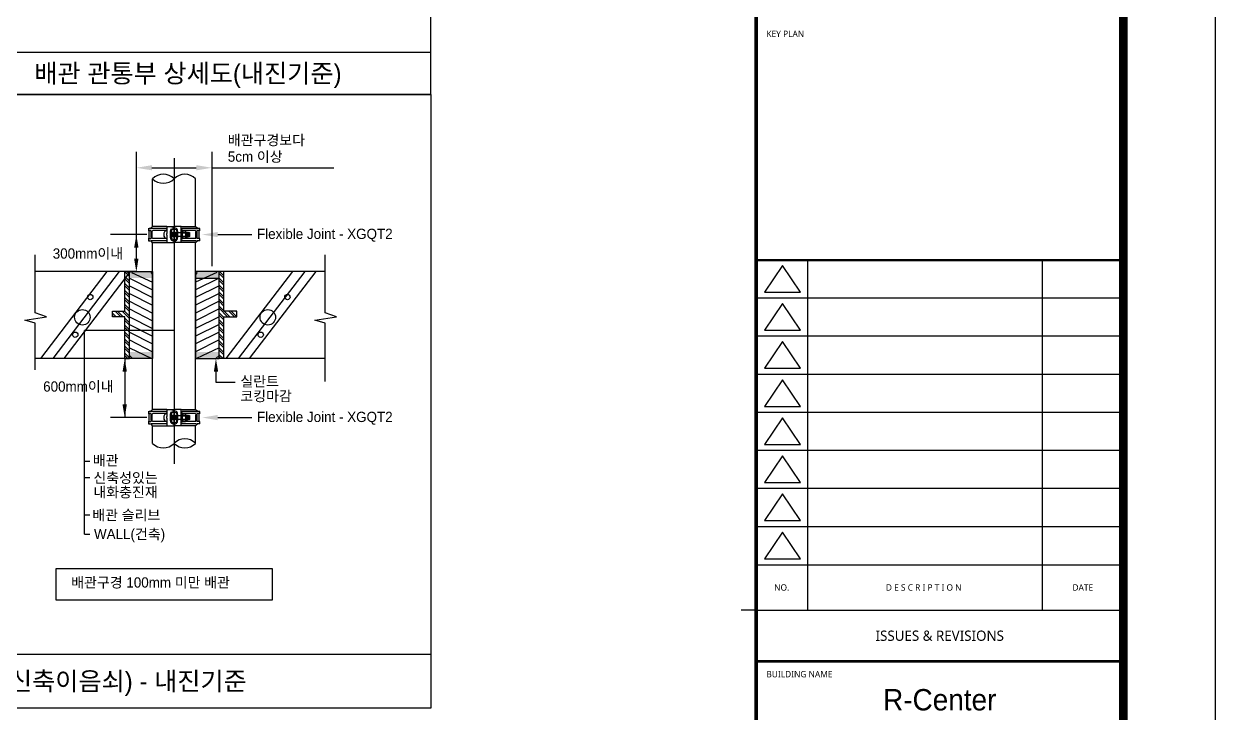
# Model space of a CAD drawing. Header units: millimetres. Extents: x 0 to 42050, y 0 to 29700.
# Drawn here: x 28100 to 42050, y 6743 to 14817 of the extents above; entities that cross this region are included whole.
import ezdxf
from ezdxf.enums import TextEntityAlignment as Align

# ---------------------------------------------------------------- set-up
doc = ezdxf.new("R2010")
doc.units = ezdxf.units.MM
doc.header["$LTSCALE"] = 50
doc.linetypes.add('CENTER2', pattern=[28.575, 19.05, -3.175, 3.175, -3.175])
doc.layers.get('DEFPOINTS').update_dxf_attribs({"color": 137})
for name, color, linetype in [('2', 2, 'Continuous'), ('7', 7, 'Continuous'), ('BOLT', 7, 'Continuous'), ('DETAIL', 7, 'Continuous'), ('FLEXIBLE_COUPLIN', 7, 'Continuous'), ('LINE', 3, 'Continuous'), ('NUT', 7, 'Continuous'), ('TEXT', 2, 'Continuous'), ('WASHER', 7, 'Continuous'), ('XR-SHEET$0$XREF-Form$0$SHT', 5, 'Continuous'), ('지진분리이음', 2, 'Continuous')]:
    doc.layers.add(name, color=color, linetype=linetype)
doc.layers.add('XR-SHEET$0$XREF-Form$0$TEMP', color=171, linetype='Continuous', plot=False)
doc.styles.add('XR-SHEET$0$XREF-Form$0$맑은고딕', font='')
doc.styles.add('돋움', font='')
doc.styles.get('XR-SHEET$0$XREF-Form$0$맑은고딕').set_extended_font_data('Malgun Gothic')
doc.styles.get('돋움').set_extended_font_data('Dotum')

# ---------------------------------------------------------------- blocks, each defined once
blk = doc.blocks.new('XR-SHEET')
at = {"layer": 'DEFPOINTS'}
blk.add_point((776.12, 138.18), dxfattribs=at)
at = {"layer": 'XR-SHEET$0$XREF-Form$0$SHT'}
for p, q in [((819.5, 240.99), (733.5, 240.99)), ((745.5, 240.99), (745.5, 159)), ((800.5, 240.99), (800.5, 159)), ((819.5, 232.06), (733.5, 232.06)), ((819.5, 223.14), (733.5, 223.14)), ((819.5, 214.22), (733.5, 214.22)), ((819.5, 205.29), (733.5, 205.29)), ((819.5, 196.37), (733.5, 196.37)), ((819.5, 187.45), (733.5, 187.45)), ((819.5, 178.52), (733.5, 178.52)), ((733.5, 169.6), (819.5, 169.6)), ((733.5, 159), (819.5, 159))]:
    blk.add_line(p, q, dxfattribs=at)
blk.add_lwpolyline([(0, 594), (841, 594), (841, 0), (0, 0)], close=True, dxfattribs=at)
at = {"layer": 'XR-SHEET$0$XREF-Form$0$SHT', "const_width": 2}
blk.add_lwpolyline([(46.5, 573), (819.5, 573), (819.5, 21), (46.5, 21)], close=True, dxfattribs=at)
at = {"layer": 'XR-SHEET$0$XREF-Form$0$SHT'}
for points, const_width in [([(733.5, 573), (733.5, 21)], 0.8), ([(733.5, 240.99), (819.5, 240.99)], 0.568), ([(733.5, 147), (819.5, 147)], 0.568)]:
    blk.add_lwpolyline(points, dxfattribs=dict(at, const_width=const_width))
at = {"layer": 'XR-SHEET$0$XREF-Form$0$SHT', "linetype": 'Continuous', "flags": 128}
for points in [[(739.68, 239.75), (735.48, 233.5), (743.88, 233.5)], [(739.68, 230.82), (735.48, 224.58), (743.88, 224.58)], [(739.68, 221.9), (735.48, 215.65), (743.88, 215.65)], [(739.68, 212.98), (735.48, 206.73), (743.88, 206.73)], [(739.68, 204.05), (735.48, 197.81), (743.88, 197.81)], [(739.68, 195.13), (735.48, 188.88), (743.88, 188.88)], [(739.68, 186.21), (735.48, 179.96), (743.88, 179.96)], [(739.68, 177.28), (735.48, 171.04), (743.88, 171.04)]]:
    blk.add_lwpolyline(points, close=True, dxfattribs=at)
at = {"layer": 'XR-SHEET$0$XREF-Form$0$TEMP'}
blk.add_line((733.5, 159), (730, 159), dxfattribs=at)
at = {"layer": 'XR-SHEET$0$XREF-Form$0$SHT', "color": 9, "style": 'XR-SHEET$0$XREF-Form$0$맑은고딕'}
for s, p in [('KEY PLAN', (735.9, 294)), ('BUILDING NAME', (735.9, 144))]:
    blk.add_text(s, height=1.5, dxfattribs=at).set_placement(p, align=Align.MIDDLE_LEFT)
for s, height, p in [('NO.', 1.5, (739.5, 164.3)), ('D E S C R I P T I O N ', 1.5, (773, 164.3)), ('DATE', 1.5, (810, 164.3)), ('ISSUES & REVISIONS', 2.4, (776.5, 153))]:
    blk.add_text(s, height=height, dxfattribs=at).set_placement(p, align=Align.MIDDLE_CENTER)
blk = doc.blocks.new('지진분리이음-40A')
at = {"layer": 'BOLT', "color": 150, "linetype": 'Continuous'}
for p, q in [((-21.4, 2.6), (-21.5, 2.5)), ((-21.5, 2.5), (-21.5, -2.5)), ((-21.5, 2.5), (1.5, 2.5)), ((-21.5, 2.5), (1.5, 2.5)), ((-21.5, 2.5), (1.5, 2.5)), ((-21.5, 2.5), (1.5, 2.5)), ((-21.5, 2.5), (1.5, 2.5)), ((-21.5, 2.5), (1.5, 2.5)), ((-21.5, 2.5), (1.5, 2.5)), ((-21.5, 2.5), (1.5, 2.5)), ((-21.5, 2.5), (1.5, 2.5)), ((-21.5, 2.5), (1.5, 2.5)), ((-21.5, 2.5), (1.5, 2.5)), ((-21.5, 2.5), (1.5, 2.5)), ((-21.5, 2.5), (1.5, 2.5)), ((-21.5, 2.5), (1.5, 2.5)), ((-21.3, 2.7), (-21.4, 2.6)), ((-21, 3), (-21.3, 2.7)), ((-21, 3), (-21, 1.4)), ((-20.2, 3), (-20.4, 3)), ((-19.5, 3), (-19.6, 3)), ((-18.7, 3), (-18.9, 3)), ((-18, 3), (-18.1, 3)), ((-17.2, 3), (-17.4, 3)), ((-16.5, 3), (-16.6, 3)), ((-3.7, 3), (-3.9, 3)), ((-3, 3), (-3.1, 3)), ((-2.2, 3), (-2.4, 3)), ((-1.5, 3), (-1.6, 3)), ((-0.7, 3), (-0.9, 3)), ((0, 3), (-0.1, 3)), ((0.8, 3), (0.6, 3)), ((1.5, 3), (1.4, 3)), ((1.5, -3), (1.5, 3)), ((2.3, 3), (2.1, 3)), ((2.3, 2.2), (3, 2.2)), ((4.2, 3), (2.9, 3)), ((11.5, 5), (10.2, 5)), ((-21.5, -2.5), (-21.2, -2.8)), ((-21.5, -2.5), (1.5, -2.5)), ((-21.5, -2.5), (1.5, -2.5)), ((-21.5, -2.5), (1.5, -2.5)), ((-21.5, -2.5), (1.5, -2.5)), ((-21.5, -2.5), (1.5, -2.5)), ((-21.5, -2.5), (1.5, -2.5)), ((-21.5, -2.5), (1.5, -2.5)), ((-21.5, -2.5), (1.5, -2.5)), ((-21.5, -2.5), (1.5, -2.5)), ((-21.5, -2.5), (1.5, -2.5)), ((-21.5, -2.5), (1.5, -2.5)), ((-21.5, -2.5), (1.5, -2.5)), ((-21.5, -2.5), (1.5, -2.5)), ((-21.5, -2.5), (1.5, -2.5)), ((-21.2, -2.8), (-21.1, -2.6)), ((-20.8, -3), (-20.6, -3)), ((-20, -3), (-19.9, -3)), ((-19.3, -3), (-19.1, -3)), ((-18.5, -3), (-18.4, -3)), ((-17.8, -3), (-17.6, -3)), ((-17, -3), (-16.9, -3)), ((-16.3, -3), (-16.1, -3)), ((-4.2, -2.5), (1.5, -2.5)), ((-4.2, -3), (-4.1, -3)), ((-3.5, -3), (-3.4, -3)), ((-2.8, -3), (-2.6, -3)), ((-2, -3), (-1.9, -3)), ((-1.3, -3), (-1.1, -3)), ((-0.5, -3), (-0.4, -3)), ((0.2, -3), (0.4, -3)), ((1, -3), (1.1, -3)), ((1.7, -3), (1.9, -3)), ((2.5, -3), (4.2, -3)), ((10.2, -5), (11.5, -5))]:
    blk.add_line(p, q, dxfattribs=at)
for centre, radius, start, end in [((-21.4, 2.7), 0.0875, 271.3202, 327.8429), ((-20.7, 2.7), 0.0914, 213.3812, 326.7122), ((-19.9, 2.7), 0.0914, 213.3812, 326.7122), ((-19.2, 2.7), 0.0914, 213.3812, 326.7122), ((-18.4, 2.7), 0.0914, 213.3812, 326.7122), ((-17.7, 2.7), 0.0914, 213.3812, 326.7122), ((-16.9, 2.7), 0.0914, 213.3812, 326.7122), ((-16.2, 2.7), 0.0914, 213.3812, 326.7122), ((-4.2, 2.7), 0.0914, 265.1474, 326.7122), ((-3.4, 2.7), 0.0914, 213.3812, 326.7122), ((-2.7, 2.7), 0.0914, 213.3812, 326.7122), ((-1.9, 2.7), 0.0914, 213.3812, 326.7122), ((-1.2, 2.7), 0.0914, 213.3812, 326.7122), ((-0.4, 2.7), 0.0914, 213.3812, 326.7122), ((0.3, 2.7), 0.0914, 213.3812, 326.7122), ((1.1, 2.7), 0.0914, 213.3812, 326.7122), ((1.8, 2.7), 0.0914, 213.3812, 326.7122), ((2.6, 2.7), 0.0914, 213.3812, 326.7122), ((10.2, 4.7), 0.25, 90, 180), ((-21.1, -2.7), 0.0914, 33.2775, 146.629), ((-20.3, -2.7), 0.0914, 33.2775, 146.629), ((-19.6, -2.7), 0.0914, 33.2775, 146.629), ((-18.8, -2.7), 0.0914, 33.2775, 146.629), ((-18.1, -2.7), 0.0914, 33.2775, 146.629), ((-17.3, -2.7), 0.0914, 33.2775, 146.629), ((-16.6, -2.7), 0.0914, 33.2775, 146.629), ((-3.8, -2.7), 0.0914, 33.2775, 146.629), ((-3.1, -2.7), 0.0914, 33.2775, 146.629), ((-2.3, -2.7), 0.0914, 33.2775, 146.629), ((-1.6, -2.7), 0.0914, 33.2775, 146.629), ((-0.8, -2.7), 0.0914, 33.2775, 146.629), ((-0.1, -2.7), 0.0914, 33.2775, 146.629), ((0.7, -2.7), 0.0914, 33.2775, 146.629), ((1.4, -2.7), 0.0914, 33.2775, 146.629), ((2.2, -2.7), 0.0914, 33.2775, 146.629), ((10.2, -4.8), 0.25, 180, 270)]:
    blk.add_arc(centre, radius, start, end, dxfattribs=at)
for centre, start_param, end_param in [((11.5, -1.5), 1.803665, 3.141593), ((11.5, 1.5), 0, 1.337928)]:
    blk.add_ellipse(centre, major_axis=(0, -6.5), ratio=0.461538, start_param=start_param, end_param=end_param, dxfattribs=at)
for points, knots in [([(-21.4, 1), (-21.4, 1.6), (-21.4, 2.1), (-21.4, 2.5), (-21.4, 2.6), (-21.4, 2.6), (-21.4, 2.6), (-21.4, 2.6)], [0, 0, 0, 0, 0.5, 0.5, 0.75, 0.75, 0.7730544, 0.7730544, 0.7730544, 0.7730544]), ([(-21.2, -2.8), (-21.3, -2.7), (-21.3, -2.6), (-21.3, -1.8), (-21.3, -1.3), (-21.4, -0.2), (-21.4, 0.5), (-21.4, 1)], [0.6285294, 0.6285294, 0.6285294, 0.6285294, 0.75, 0.75, 0.875, 0.875, 1, 1, 1, 1]), ([(-21.3, 2.7), (-21.3, 2.7), (-21.2, 2.7), (-21.1, 2.3), (-21.1, 1.9), (-21, 1.4)], [0.126056, 0.126056, 0.126056, 0.126056, 0.5, 0.5, 1, 1, 1, 1])]:
    blk.add_open_spline(points, degree=3, knots=knots, dxfattribs=at)
for points, weights, knots in [([(-21, 3), (-21, 3), (-20.9, 2.6), (-20.9, 1.7), (-20.8, 0), (-20.7, -1.7), (-20.7, -2.6), (-20.6, -3.1), (-20.6, -3)], [0.933328745065, 0.928411519625, 1, 0.866025403784, 1, 0.866025403784, 1, 0.923618065451, 0.934330253075], [0, 0, 0, 0.00296858, 0.00296858, 0.00852413, 0.00852413, 0.01407969, 0.01407969, 0.01724703, 0.01724703, 0.01724703]), ([(-21, 1.4), (-21, 0.7), (-20.9, 0), (-20.9, -1.7), (-20.8, -2.6), (-20.8, -3), (-20.8, -3)], [0.933328745065, 0.93761388416, 1, 0.866025403784, 1, 0.933012701892, 0.933012701892], [0, 0, 0, 0.00258698, 0.00258698, 0.00814254, 0.00814254, 0.01092031, 0.01092031, 0.01092031]), ([(-20.4, 3), (-20.4, 3.1), (-20.3, 2.6), (-20.3, 1.7), (-20.2, 0), (-20.1, -1.7), (-20.1, -2.6), (-20, -3), (-20, -3)], [0.934257304384, 0.923881844422, 1, 0.866025403784, 1, 0.866025403784, 1, 0.933012701892, 0.933012701892], [0.02720835, 0.02720835, 0.02720835, 0.03036476, 0.03036476, 0.03592031, 0.03592031, 0.04147587, 0.04147587, 0.04425365, 0.04425365, 0.04425365]), ([(-20.2, 3), (-20.2, 3), (-20.2, 2.6), (-20.1, 1.7), (-20.1, 0), (-20, -1.7), (-19.9, -2.6), (-19.9, -3.1), (-19.9, -3)], [0.933012701892, 0.933012701892, 1, 0.866025403784, 1, 0.866025403784, 1, 0.923618065451, 0.934330253075], [0.03352413, 0.03352413, 0.03352413, 0.03630191, 0.03630191, 0.04185746, 0.04185746, 0.04741302, 0.04741302, 0.05058037, 0.05058037, 0.05058037]), ([(-19.6, 3), (-19.6, 3.1), (-19.6, 2.6), (-19.5, 1.7), (-19.4, 0), (-19.4, -1.7), (-19.3, -2.6), (-19.3, -3), (-19.3, -3)], [0.934257304384, 0.923881844422, 1, 0.866025403784, 1, 0.866025403784, 1, 0.933012701892, 0.933012701892], [0.06054168, 0.06054168, 0.06054168, 0.06369809, 0.06369809, 0.06925365, 0.06925365, 0.0748092, 0.0748092, 0.07758698, 0.07758698, 0.07758698]), ([(-19.5, 3), (-19.5, 3), (-19.4, 2.6), (-19.4, 1.7), (-19.3, 0), (-19.2, -1.7), (-19.2, -2.6), (-19.1, -3.1), (-19.1, -3)], [0.933012701892, 0.933012701892, 1, 0.866025403784, 1, 0.866025403784, 1, 0.923618065451, 0.934330253075], [0.06685746, 0.06685746, 0.06685746, 0.06963524, 0.06963524, 0.0751908, 0.0751908, 0.08074635, 0.08074635, 0.0839137, 0.0839137, 0.0839137]), ([(-18.9, 3), (-18.9, 3.1), (-18.8, 2.6), (-18.8, 1.7), (-18.7, 0), (-18.6, -1.7), (-18.6, -2.6), (-18.5, -3), (-18.5, -3)], [0.934257304384, 0.923881844422, 1, 0.866025403784, 1, 0.866025403784, 1, 0.933012701892, 0.933012701892], [0.09387501, 0.09387501, 0.09387501, 0.09703142, 0.09703142, 0.10258698, 0.10258698, 0.10814254, 0.10814254, 0.11092031, 0.11092031, 0.11092031]), ([(-18.7, 3), (-18.7, 3), (-18.7, 2.6), (-18.6, 1.7), (-18.6, 0), (-18.5, -1.7), (-18.4, -2.6), (-18.4, -3.1), (-18.4, -3)], [0.933012701892, 0.933012701892, 1, 0.866025403784, 1, 0.866025403784, 1, 0.923618065451, 0.934330253075], [0.1001908, 0.1001908, 0.1001908, 0.10296858, 0.10296858, 0.10852413, 0.10852413, 0.11407969, 0.11407969, 0.11724703, 0.11724703, 0.11724703]), ([(-18.1, 3), (-18.1, 3.1), (-18.1, 2.6), (-18, 1.7), (-17.9, 0), (-17.9, -1.7), (-17.8, -2.6), (-17.8, -3), (-17.8, -3)], [0.934257304384, 0.923881844422, 1, 0.866025403784, 1, 0.866025403784, 1, 0.933012701892, 0.933012701892], [0.12720835, 0.12720835, 0.12720835, 0.13036476, 0.13036476, 0.13592031, 0.13592031, 0.14147587, 0.14147587, 0.14425365, 0.14425365, 0.14425365]), ([(-18, 3), (-18, 3), (-17.9, 2.6), (-17.9, 1.7), (-17.8, 0), (-17.7, -1.7), (-17.7, -2.6), (-17.6, -3.1), (-17.6, -3)], [0.933012701892, 0.933012701892, 1, 0.866025403784, 1, 0.866025403784, 1, 0.923618065451, 0.934330253075], [0.13352413, 0.13352413, 0.13352413, 0.13630191, 0.13630191, 0.14185746, 0.14185746, 0.14741302, 0.14741302, 0.15058037, 0.15058037, 0.15058037]), ([(-17.4, 3), (-17.4, 3.1), (-17.3, 2.6), (-17.3, 1.7), (-17.2, 0), (-17.1, -1.7), (-17.1, -2.6), (-17, -3), (-17, -3)], [0.934257304384, 0.923881844422, 1, 0.866025403784, 1, 0.866025403784, 1, 0.933012701892, 0.933012701892], [0.16054168, 0.16054168, 0.16054168, 0.16369809, 0.16369809, 0.16925365, 0.16925365, 0.1748092, 0.1748092, 0.17758698, 0.17758698, 0.17758698]), ([(-17.2, 3), (-17.2, 3), (-17.2, 2.6), (-17.1, 1.7), (-17.1, 0), (-17, -1.7), (-16.9, -2.6), (-16.9, -3.1), (-16.9, -3)], [0.933012701892, 0.933012701892, 1, 0.866025403784, 1, 0.866025403784, 1, 0.923618065451, 0.934330253075], [0.16685746, 0.16685746, 0.16685746, 0.16963524, 0.16963524, 0.1751908, 0.1751908, 0.18074635, 0.18074635, 0.1839137, 0.1839137, 0.1839137]), ([(-16.6, 3), (-16.6, 3.1), (-16.6, 2.6), (-16.5, 1.7), (-16.4, 0), (-16.4, -1.7), (-16.3, -2.6), (-16.3, -3), (-16.3, -3)], [0.934257304384, 0.923881844422, 1, 0.866025403784, 1, 0.866025403784, 1, 0.933012701892, 0.933012701892], [0.19387501, 0.19387501, 0.19387501, 0.19703142, 0.19703142, 0.20258698, 0.20258698, 0.20814254, 0.20814254, 0.21092031, 0.21092031, 0.21092031]), ([(-16.5, 3), (-16.5, 3), (-16.4, 2.6), (-16.4, 1.7), (-16.3, 0), (-16.2, -1.7), (-16.2, -2.6), (-16.1, -3.1), (-16.1, -3)], [0.933012701892, 0.933012701892, 1, 0.866025403784, 1, 0.866025403784, 1, 0.923618065451, 0.934330253075], [0.2001908, 0.2001908, 0.2001908, 0.20296858, 0.20296858, 0.20852413, 0.20852413, 0.21407969, 0.21407969, 0.21724703, 0.21724703, 0.21724703]), ([(-3.9, 3), (-3.9, 3.1), (-3.8, 2.6), (-3.8, 1.7), (-3.7, 0), (-3.6, -1.7), (-3.6, -2.6), (-3.5, -3), (-3.5, -3)], [0.934257304384, 0.923881844422, 1, 0.866025403784, 1, 0.866025403784, 1, 0.933012701892, 0.933012701892], [0.76054168, 0.76054168, 0.76054168, 0.76369809, 0.76369809, 0.76925365, 0.76925365, 0.7748092, 0.7748092, 0.77758698, 0.77758698, 0.77758698]), ([(-3.7, 3), (-3.7, 3), (-3.7, 2.6), (-3.6, 1.7), (-3.6, 0), (-3.5, -1.7), (-3.4, -2.6), (-3.4, -3.1), (-3.4, -3)], [0.933012701892, 0.933012701892, 1, 0.866025403784, 1, 0.866025403784, 1, 0.923618065451, 0.934330253075], [0.76685746, 0.76685746, 0.76685746, 0.76963524, 0.76963524, 0.7751908, 0.7751908, 0.78074635, 0.78074635, 0.7839137, 0.7839137, 0.7839137]), ([(-3.1, 3), (-3.1, 3.1), (-3.1, 2.6), (-3, 1.7), (-2.9, 0), (-2.9, -1.7), (-2.8, -2.6), (-2.8, -3), (-2.8, -3)], [0.934257304384, 0.923881844422, 1, 0.866025403784, 1, 0.866025403784, 1, 0.933012701892, 0.933012701892], [0.79387501, 0.79387501, 0.79387501, 0.79703142, 0.79703142, 0.80258698, 0.80258698, 0.80814254, 0.80814254, 0.81092031, 0.81092031, 0.81092031]), ([(-3, 3), (-3, 3), (-2.9, 2.6), (-2.9, 1.7), (-2.8, 0), (-2.7, -1.7), (-2.7, -2.6), (-2.6, -3.1), (-2.6, -3)], [0.933012701892, 0.933012701892, 1, 0.866025403784, 1, 0.866025403784, 1, 0.923618065451, 0.934330253075], [0.8001908, 0.8001908, 0.8001908, 0.80296858, 0.80296858, 0.80852413, 0.80852413, 0.81407969, 0.81407969, 0.81724703, 0.81724703, 0.81724703]), ([(-2.4, 3), (-2.4, 3.1), (-2.3, 2.6), (-2.3, 1.7), (-2.2, 0), (-2.1, -1.7), (-2.1, -2.6), (-2, -3), (-2, -3)], [0.934257304384, 0.923881844422, 1, 0.866025403784, 1, 0.866025403784, 1, 0.933012701892, 0.933012701892], [0.82720835, 0.82720835, 0.82720835, 0.83036476, 0.83036476, 0.83592031, 0.83592031, 0.84147587, 0.84147587, 0.84425365, 0.84425365, 0.84425365]), ([(-2.2, 3), (-2.2, 3), (-2.2, 2.6), (-2.1, 1.7), (-2.1, 0), (-2, -1.7), (-1.9, -2.6), (-1.9, -3.1), (-1.9, -3)], [0.933012701892, 0.933012701892, 1, 0.866025403784, 1, 0.866025403784, 1, 0.923618065451, 0.934330253075], [0.83352413, 0.83352413, 0.83352413, 0.83630191, 0.83630191, 0.84185746, 0.84185746, 0.84741302, 0.84741302, 0.85058037, 0.85058037, 0.85058037]), ([(-1.6, 3), (-1.6, 3.1), (-1.6, 2.6), (-1.5, 1.7), (-1.4, 0), (-1.4, -1.7), (-1.3, -2.6), (-1.3, -3), (-1.3, -3)], [0.934257304384, 0.923881844422, 1, 0.866025403784, 1, 0.866025403784, 1, 0.933012701892, 0.933012701892], [0.86054168, 0.86054168, 0.86054168, 0.86369809, 0.86369809, 0.86925365, 0.86925365, 0.8748092, 0.8748092, 0.87758698, 0.87758698, 0.87758698]), ([(-1.5, 3), (-1.5, 3), (-1.4, 2.6), (-1.4, 1.7), (-1.3, 0), (-1.2, -1.7), (-1.2, -2.6), (-1.1, -3.1), (-1.1, -3)], [0.933012701892, 0.933012701892, 1, 0.866025403784, 1, 0.866025403784, 1, 0.923618065451, 0.934330253075], [0.86685746, 0.86685746, 0.86685746, 0.86963524, 0.86963524, 0.8751908, 0.8751908, 0.88074635, 0.88074635, 0.8839137, 0.8839137, 0.8839137]), ([(-0.9, 3), (-0.9, 3.1), (-0.8, 2.6), (-0.8, 1.7), (-0.7, 0), (-0.6, -1.7), (-0.6, -2.6), (-0.5, -3), (-0.5, -3)], [0.934257304384, 0.923881844422, 1, 0.866025403784, 1, 0.866025403784, 1, 0.933012701892, 0.933012701892], [0.89387501, 0.89387501, 0.89387501, 0.89703142, 0.89703142, 0.90258698, 0.90258698, 0.90814254, 0.90814254, 0.91092031, 0.91092031, 0.91092031]), ([(-0.7, 3), (-0.7, 3), (-0.7, 2.6), (-0.6, 1.7), (-0.6, 0), (-0.5, -1.7), (-0.4, -2.6), (-0.4, -3.1), (-0.4, -3)], [0.933012701892, 0.933012701892, 1, 0.866025403784, 1, 0.866025403784, 1, 0.923618065451, 0.934330253075], [0.9001908, 0.9001908, 0.9001908, 0.90296858, 0.90296858, 0.90852413, 0.90852413, 0.91407969, 0.91407969, 0.91724703, 0.91724703, 0.91724703]), ([(-0.1, 3), (-0.1, 3.1), (-0.1, 2.6), (0, 1.7), (0.1, 0), (0.1, -1.7), (0.2, -2.6), (0.2, -3), (0.2, -3)], [0.934257304384, 0.923881844422, 1, 0.866025403784, 1, 0.866025403784, 1, 0.933012701892, 0.933012701892], [0.92720835, 0.92720835, 0.92720835, 0.93036476, 0.93036476, 0.93592031, 0.93592031, 0.94147587, 0.94147587, 0.94425365, 0.94425365, 0.94425365]), ([(0, 3), (0, 3), (0.1, 2.6), (0.1, 1.7), (0.2, 0), (0.3, -1.7), (0.3, -2.6), (0.4, -3.1), (0.4, -3)], [0.933012701892, 0.933012701892, 1, 0.866025403784, 1, 0.866025403784, 1, 0.923618065451, 0.934330253075], [0.93352413, 0.93352413, 0.93352413, 0.93630191, 0.93630191, 0.94185746, 0.94185746, 0.94741302, 0.94741302, 0.95058037, 0.95058037, 0.95058037]), ([(0.6, 3), (0.6, 3.1), (0.7, 2.6), (0.7, 1.7), (0.8, 0), (0.9, -1.7), (0.9, -2.6), (1, -3), (1, -3)], [0.934257304384, 0.923881844422, 1, 0.866025403784, 1, 0.866025403784, 1, 0.933012701892, 0.933012701892], [0.96054168, 0.96054168, 0.96054168, 0.96369809, 0.96369809, 0.96925365, 0.96925365, 0.9748092, 0.9748092, 0.97758698, 0.97758698, 0.97758698]), ([(0.8, 3), (0.8, 3), (0.8, 2.6), (0.9, 1.7), (0.9, 0), (1, -1.7), (1.1, -2.6), (1.1, -3.1), (1.1, -3)], [0.933012701892, 0.933012701892, 1, 0.866025403784, 1, 0.866025403784, 1, 0.923618065451, 0.934330253075], [0.96685746, 0.96685746, 0.96685746, 0.96963524, 0.96963524, 0.9751908, 0.9751908, 0.98074635, 0.98074635, 0.9839137, 0.9839137, 0.9839137]), ([(1.4, 3), (1.4, 3.1), (1.4, 2.6), (1.5, 2.2), (1.5, 1.4)], [0.934257304384, 0.923881844422, 1, 0.928411519625, 0.933328745065], [0.993875015, 0.993875015, 0.993875015, 0.997031424, 0.997031424, 1, 1, 1]), ([(1.5, 3), (1.5, 3), (1.6, 2.6), (1.6, 1.7), (1.7, 0), (1.8, -1.7), (1.8, -2.6), (1.9, -3.1), (1.9, -3)], [0.933012701892, 0.933012782955, 1, 0.866025403784, 1, 0.866025403784, 1, 0.923618065451, 0.934330253075], [0.0051023, 0.0051023, 0.0051023, 0.0793839, 0.0793839, 0.2279472, 0.2279472, 0.3765106, 0.3765106, 0.4612099, 0.4612099, 0.4612099]), ([(1.5, 1.4), (1.5, 0.7), (1.6, 0), (1.6, -1.7), (1.7, -2.6), (1.7, -3), (1.7, -3)], [0.933328745065, 0.93761388416, 1, 0.866025403784, 1, 0.933012701892, 0.933012701892], [0, 0, 0, 0.0399278, 0.0399278, 0.1256731, 0.1256731, 0.1685458, 0.1685458, 0.1685458]), ([(2.1, 3), (2.1, 3.1), (2.2, 2.6), (2.2, 1.7), (2.3, 0), (2.4, -1.7), (2.4, -2.6), (2.5, -3), (2.5, -3)], [0.934257304384, 0.923881844422, 1, 0.866025403784, 1, 0.866025403784, 1, 0.933012701892, 0.933012701892], [0.4199378, 0.4199378, 0.4199378, 0.4686543, 0.4686543, 0.5543996, 0.5543996, 0.6401449, 0.6401449, 0.6830175, 0.6830175, 0.6830175]), ([(2.3, 3), (2.3, 3), (2.3, 2.6), (2.3, 2.4), (2.3, 2.2)], [0.933012701892, 0.933012701892, 1, 0.973634922745, 0.957646697793], [0.8964823, 0.8964823, 0.8964823, 0.970764, 0.970764, 1, 1, 1]), ([(2.9, 3), (2.9, 3.1), (2.9, 2.6), (2.9, 2.4), (3, 2.2)], [0.934257304384, 0.923881844422, 1, 0.97363492264, 0.957646697666], [0.93440955, 0.93440955, 0.93440955, 0.98312605, 0.98312605, 1, 1, 1]), ([(-4.3, -1.4), (-4.2, -2.2), (-4.2, -2.6), (-4.1, -3.1), (-4.1, -3)], [0.933618908008, 0.926640252616, 1, 0.923618065451, 0.934330253075], [0.744370995, 0.744370995, 0.744370995, 0.747413021, 0.747413021, 0.750580368, 0.750580368, 0.750580368])]:
    blk.add_rational_spline(points, weights, degree=2, knots=knots, dxfattribs=at)
for points in [[(-20.7, 2.6), (-20.8, 2.7), (-20.9, 2.8), (-21, 2.9)], [(-20.4, 3), (-20.5, 2.9), (-20.5, 2.7), (-20.6, 2.6)], [(-20, 2.6), (-20.1, 2.7), (-20.1, 2.8), (-20.2, 2.9)], [(-19.6, 3), (-19.7, 2.9), (-19.8, 2.7), (-19.9, 2.6)], [(-19.2, 2.6), (-19.3, 2.7), (-19.4, 2.8), (-19.5, 2.9)], [(-18.9, 3), (-19, 2.9), (-19, 2.7), (-19.1, 2.6)], [(-18.5, 2.6), (-18.6, 2.7), (-18.6, 2.8), (-18.7, 2.9)], [(-18.1, 3), (-18.2, 2.9), (-18.3, 2.7), (-18.4, 2.6)], [(-17.7, 2.6), (-17.8, 2.7), (-17.9, 2.8), (-18, 2.9)], [(-17.4, 3), (-17.5, 2.9), (-17.5, 2.7), (-17.6, 2.6)], [(-17, 2.6), (-17.1, 2.7), (-17.1, 2.8), (-17.2, 2.9)], [(-16.6, 3), (-16.7, 2.9), (-16.8, 2.7), (-16.9, 2.6)], [(-16.2, 2.6), (-16.3, 2.7), (-16.4, 2.8), (-16.5, 2.9)], [(-16, 2.8), (-16, 2.7), (-16.1, 2.7), (-16.1, 2.6)], [(-3.9, 3), (-4, 2.9), (-4, 2.7), (-4.1, 2.6)], [(-3.5, 2.6), (-3.6, 2.7), (-3.6, 2.8), (-3.7, 2.9)], [(-3.1, 3), (-3.2, 2.9), (-3.3, 2.7), (-3.4, 2.6)], [(-2.7, 2.6), (-2.8, 2.7), (-2.9, 2.8), (-3, 2.9)], [(-2.4, 3), (-2.5, 2.9), (-2.5, 2.7), (-2.6, 2.6)], [(-2, 2.6), (-2.1, 2.7), (-2.1, 2.8), (-2.2, 2.9)], [(-1.6, 3), (-1.7, 2.9), (-1.8, 2.7), (-1.9, 2.6)], [(-1.2, 2.6), (-1.3, 2.7), (-1.4, 2.8), (-1.5, 2.9)], [(-0.9, 3), (-1, 2.9), (-1, 2.7), (-1.1, 2.6)], [(-0.5, 2.6), (-0.6, 2.7), (-0.6, 2.8), (-0.7, 2.9)], [(-0.1, 3), (-0.2, 2.9), (-0.3, 2.7), (-0.4, 2.6)], [(0.3, 2.6), (0.2, 2.7), (0.1, 2.8), (0, 2.9)], [(0.6, 3), (0.5, 2.9), (0.5, 2.7), (0.4, 2.6)], [(1, 2.6), (0.9, 2.7), (0.9, 2.8), (0.8, 2.9)], [(1.4, 3), (1.3, 2.9), (1.2, 2.7), (1.1, 2.6)], [(1.8, 2.6), (1.7, 2.7), (1.6, 2.8), (1.5, 2.9)], [(2.1, 3), (2, 2.9), (2, 2.7), (1.9, 2.6)], [(2.5, 2.6), (2.4, 2.7), (2.4, 2.8), (2.3, 2.9)], [(2.9, 3), (2.8, 2.9), (2.7, 2.7), (2.6, 2.6)], [(-21, -2.6), (-20.9, -2.7), (-20.8, -2.9), (-20.8, -3)], [(-20.6, -3), (-20.5, -2.9), (-20.5, -2.7), (-20.4, -2.6)], [(-20.2, -2.6), (-20.2, -2.7), (-20.1, -2.9), (-20, -3)], [(-19.9, -3), (-19.8, -2.9), (-19.7, -2.7), (-19.6, -2.6)], [(-19.5, -2.6), (-19.4, -2.7), (-19.3, -2.9), (-19.3, -3)], [(-19.1, -3), (-19, -2.9), (-19, -2.7), (-18.9, -2.6)], [(-18.7, -2.6), (-18.7, -2.7), (-18.6, -2.9), (-18.5, -3)], [(-18.4, -3), (-18.3, -2.9), (-18.2, -2.7), (-18.1, -2.6)], [(-18, -2.6), (-17.9, -2.7), (-17.8, -2.9), (-17.8, -3)], [(-17.6, -3), (-17.5, -2.9), (-17.5, -2.7), (-17.4, -2.6)], [(-17.2, -2.6), (-17.2, -2.7), (-17.1, -2.9), (-17, -3)], [(-16.9, -3), (-16.8, -2.9), (-16.7, -2.7), (-16.6, -2.6)], [(-16.5, -2.6), (-16.4, -2.7), (-16.3, -2.9), (-16.3, -3)], [(-16.1, -3), (-16.1, -2.9), (-16, -2.9), (-16, -2.8)], [(-4.1, -3), (-4, -2.9), (-4, -2.7), (-3.9, -2.6)], [(-3.7, -2.6), (-3.7, -2.7), (-3.6, -2.9), (-3.5, -3)], [(-3.4, -3), (-3.3, -2.9), (-3.2, -2.7), (-3.1, -2.6)], [(-3, -2.6), (-2.9, -2.7), (-2.8, -2.9), (-2.8, -3)], [(-2.6, -3), (-2.5, -2.9), (-2.5, -2.7), (-2.4, -2.6)], [(-2.2, -2.6), (-2.2, -2.7), (-2.1, -2.9), (-2, -3)], [(-1.9, -3), (-1.8, -2.9), (-1.7, -2.7), (-1.6, -2.6)], [(-1.5, -2.6), (-1.4, -2.7), (-1.3, -2.9), (-1.3, -3)], [(-1.1, -3), (-1, -2.9), (-1, -2.7), (-0.9, -2.6)], [(-0.7, -2.6), (-0.7, -2.7), (-0.6, -2.9), (-0.5, -3)], [(-0.4, -3), (-0.3, -2.9), (-0.2, -2.7), (-0.1, -2.6)], [(0, -2.6), (0.1, -2.7), (0.2, -2.9), (0.2, -3)], [(0.4, -3), (0.5, -2.9), (0.5, -2.7), (0.6, -2.6)], [(0.8, -2.6), (0.8, -2.7), (0.9, -2.9), (1, -3)], [(1.1, -3), (1.2, -2.9), (1.3, -2.7), (1.4, -2.6)], [(1.5, -2.6), (1.6, -2.7), (1.7, -2.9), (1.7, -3)], [(1.9, -3), (2, -2.9), (2, -2.7), (2.1, -2.6)], [(2.3, -2.6), (2.3, -2.7), (2.4, -2.9), (2.5, -3)]]:
    blk.add_open_spline(points, degree=3, dxfattribs=at)
at = {"layer": 'FLEXIBLE_COUPLIN', "color": 150, "linetype": 'Continuous'}
for p, q in [((-35.6, 8.5), (-31.7, 8.5)), ((-35.6, 8.5), (-35.6, 5.5)), ((-35.6, 5.5), (-32.3, 5.5)), ((-34.8, 5), (-34.8, -5)), ((-30.2, 8.5), (-31.7, 8.5)), ((-31.7, 4), (-31.7, -4)), ((-30.2, 8.5), (-11, 8.5)), ((-30.2, 4), (-30.2, -4)), ((-29.7, 11.2), (-10, 11.2)), ((-29.4, 5.5), (-11.5, 5.5)), ((-10, 11.2), (0, 11.2)), ((-10, 11.2), (-10, 7.7)), ((-10, 7.7), (-10, 1)), ((-10, 1), (-10, -1.5)), ((-5, 1), (-5, -1.5)), ((-4.3, 1.3), (-4.3, -1.7)), ((0, 7.3), (-0.1, 7.3)), ((0, 11.2), (0, 9.4)), ((10, 11.2), (0, 11.2)), ((0, 9.4), (0, 11.2)), ((0, 9.4), (0, 7.3)), ((0, 9.4), (0, 7.3)), ((0, 7.3), (0, 5.8)), ((0.1, 7.3), (0, 7.3)), ((0, 7.3), (0, 5.8)), ((0, 6.5), (0, 5.6)), ((0, 5.8), (0, 3)), ((0, 5.8), (0, 3)), ((4.3, -1.7), (4.3, 1.3)), ((5, 1), (5, -1.5)), ((29.7, 11.2), (10, 11.2)), ((10, 7.7), (10, 11.2)), ((10, 1), (10, 7.7)), ((10, 1), (10, -1.5)), ((11, 5.5), (10.6, 5.5)), ((11, 8.5), (30.2, 8.5)), ((11, 5.5), (29.4, 5.5)), ((30.2, 8.5), (31.7, 8.5)), ((30.2, 4), (30.2, -4)), ((35.5, 8.5), (31.7, 8.5)), ((31.7, 4), (31.7, -4)), ((35.5, 5.5), (32.3, 5.5)), ((34.8, -5), (34.8, 5)), ((35.5, 5.5), (35.5, 8.5)), ((-35.6, -5.5), (-32.3, -5.5)), ((-35.6, -5.5), (-35.6, -8.5)), ((-35.6, -8.5), (-31.7, -8.5)), ((-30.2, -8.5), (-31.7, -8.5)), ((-30.2, -8.5), (-11, -8.5)), ((-10, -11.3), (-29.7, -11.3)), ((-29.4, -5.5), (-11.5, -5.5)), ((-10, -1.5), (-10, -8.3)), ((-10, -8.3), (-10, -11.3)), ((-10, -11.3), (0, -11.3)), ((-0.1, -7.6), (0, -7.6)), ((0, -2.6), (0, -6.1)), ((0, -2.6), (0, -6.1)), ((0, -6.1), (0, -7.6)), ((0, -6.1), (0, -7.6)), ((0, -7.6), (0, -9.6)), ((0, -7.6), (0.1, -7.6)), ((0, -7.6), (0, -9.6)), ((0, -9.6), (0, -11.3)), ((0, -11.3), (0, -9.6)), ((10, -11.3), (0, -11.3)), ((10, -8.3), (10, -1.5)), ((10, -11.3), (10, -8.3)), ((10, -11.3), (29.7, -11.3)), ((10.6, -5.5), (11, -5.5)), ((11, -5.5), (29.4, -5.5)), ((11, -8.5), (30.2, -8.5)), ((30.2, -8.5), (31.7, -8.5)), ((35.5, -8.5), (31.7, -8.5)), ((35.5, -5.5), (32.3, -5.5)), ((35.5, -8.5), (35.5, -5.5))]:
    blk.add_line(p, q, dxfattribs=at)
for centre, radius, start, end in [((-35.5, 16), 7.5, 270.3498, 320.7049), ((-35.3, 5), 0.5, 360, 90), ((10.5, 5), 0.5, 123.2638, 180), ((10.5, 4.9), 0.649, 86.6808, 119.297), ((35.5, 16), 7.5, 219.2951, 269.6502), ((35.3, 5), 0.5, 90, 180), ((-35.5, -16), 7.5, 39.2951, 89.6502), ((-35.3, -5), 0.5, 270, 360), ((10.5, -5), 0.5, 180, 236.7362), ((10.5, -4.9), 0.649, 240.703, 273.3192), ((35.5, -16), 7.5, 90.3498, 140.7049), ((35.3, -5), 0.5, 180, 270)]:
    blk.add_arc(centre, radius, start, end, dxfattribs=at)
for centre, major_axis, ratio, start_param, end_param in [((19.6, 5.1), (-25, 0), 0.277686, -0.670705, -0.396965), ((19.6, 3), (-25, 0), 0.277686, -0.663, -0.464556), ((-19.6, 5.1), (25, 0), 0.277686, 0.396965, 0.670705), ((-19.6, 3), (25, 0), 0.277686, 0.464556, 0.663), ((19.6, -6), (-25, 0), 0.237675, 0.40802, 0.670705), ((19.6, -3.9), (-25, 0), 0.237675, 0.4727, 0.665769), ((-19.6, -6), (25, 0), 0.237675, -0.670705, -0.40802), ((-19.6, -3.9), (25, 0), 0.237675, -0.665769, -0.4727)]:
    blk.add_ellipse(centre, major_axis=major_axis, ratio=ratio, start_param=start_param, end_param=end_param, dxfattribs=at)
for points, knots in [([(-32.3, 5.5), (-32.2, 5.5), (-32, 5.3), (-31.8, 4.8), (-31.7, 4.4), (-31.7, 4)], [0, 0, 0, 0, 0.5, 0.5, 1, 1, 1, 1]), ([(-30.2, 4), (-30.2, 4.4), (-30.1, 4.8), (-29.8, 5.3), (-29.6, 5.5), (-29.4, 5.5)], [0, 0, 0, 0, 0.5, 0.5, 1, 1, 1, 1]), ([(-11, 8.5), (-10.9, 8.5), (-10.7, 8.5), (-10.5, 8.5), (-10.4, 8.5), (-10.2, 8.5), (-10.2, 8.5), (-10.1, 8.5), (-10.1, 8.5), (-10, 8.5), (-10, 8.5), (-10, 8.6), (-10, 8.6), (-10, 8.6)], [0, 0, 0, 0, 0.25, 0.25, 0.5, 0.5, 0.625, 0.625, 0.75, 0.75, 0.875, 0.875, 1, 1, 1, 1]), ([(-3.5, 7.7), (-3.8, 7.6), (-4, 7.3), (-4.4, 6.4), (-4.6, 5.9), (-4.8, 4.7), (-4.9, 4), (-5, 2.5), (-5, 1.8), (-5, 1)], [0, 0, 0, 0, 0.25, 0.25, 0.5, 0.5, 0.75, 0.75, 1, 1, 1, 1]), ([(-2.8, 6.1), (-3, 6), (-3.2, 5.7), (-3.6, 5.2), (-3.8, 4.8), (-4.1, 3.5), (-4.3, 2.4), (-4.3, 1.3)], [0, 0, 0, 0, 0.25, 0.25, 0.5, 0.5, 1, 1, 1, 1]), ([(4.3, 1.3), (4.3, 2.4), (4.1, 3.5), (3.8, 4.8), (3.6, 5.2), (3.2, 5.7), (3, 6), (2.8, 6.1)], [0, 0, 0, 0, 0.5, 0.5, 0.75, 0.75, 1, 1, 1, 1]), ([(3.5, 7.7), (3.8, 7.6), (4, 7.3), (4.4, 6.4), (4.6, 5.9), (4.8, 4.7), (4.9, 4), (5, 2.5), (5, 1.8), (5, 1)], [0, 0, 0, 0, 0.25, 0.25, 0.5, 0.5, 0.75, 0.75, 1, 1, 1, 1]), ([(10, 8.6), (10, 8.6), (10, 8.5), (10.1, 8.5), (10.2, 8.5), (10.3, 8.5), (10.4, 8.5), (10.5, 8.5), (10.5, 8.5), (10.7, 8.5), (10.7, 8.5), (10.9, 8.5), (11, 8.5), (11, 8.5)], [0, 0, 0, 0, 0.25, 0.25, 0.5, 0.5, 0.625, 0.625, 0.75, 0.75, 0.875, 0.875, 1, 1, 1, 1]), ([(29.4, 5.5), (29.6, 5.5), (29.8, 5.3), (30.1, 4.8), (30.2, 4.4), (30.2, 4)], [0, 0, 0, 0, 0.5, 0.5, 1, 1, 1, 1]), ([(31.7, 4), (31.7, 4.4), (31.8, 4.8), (32, 5.3), (32.2, 5.5), (32.3, 5.5)], [0, 0, 0, 0, 0.5, 0.5, 1, 1, 1, 1]), ([(-31.7, -4), (-31.7, -4.4), (-31.8, -4.8), (-32, -5.3), (-32.2, -5.5), (-32.3, -5.5)], [0, 0, 0, 0, 0.5, 0.5, 1, 1, 1, 1]), ([(-29.4, -5.5), (-29.6, -5.5), (-29.8, -5.3), (-30.1, -4.8), (-30.2, -4.4), (-30.2, -4)], [0, 0, 0, 0, 0.5, 0.5, 1, 1, 1, 1]), ([(-10, -8.6), (-10, -8.6), (-10, -8.5), (-10.1, -8.5), (-10.2, -8.5), (-10.3, -8.5), (-10.4, -8.5), (-10.5, -8.5), (-10.5, -8.5), (-10.7, -8.5), (-10.7, -8.5), (-10.9, -8.5), (-11, -8.5), (-11, -8.5)], [0, 0, 0, 0, 0.25, 0.25, 0.5, 0.5, 0.625, 0.625, 0.75, 0.75, 0.875, 0.875, 1, 1, 1, 1]), ([(-5, -1.5), (-5, -2.3), (-5, -3.1), (-4.9, -4.6), (-4.8, -5.3), (-4.4, -7.1), (-4, -8), (-3.4, -8.3)], [0, 0, 0, 0, 0.25, 0.25, 0.5, 0.5, 1, 1, 1, 1]), ([(-4.3, -1.7), (-4.3, -2.3), (-4.2, -2.9), (-4.1, -4), (-4, -4.5), (-3.6, -5.8), (-3.2, -6.4), (-2.7, -6.6)], [0, 0, 0, 0, 0.25, 0.25, 0.5, 0.5, 1, 1, 1, 1]), ([(2.7, -6.6), (2.9, -6.5), (3.2, -6.3), (3.6, -5.7), (3.7, -5.3), (4.1, -4), (4.3, -2.9), (4.3, -1.7)], [0, 0, 0, 0, 0.25, 0.25, 0.5, 0.5, 1, 1, 1, 1]), ([(5, -1.5), (5, -2.3), (5, -3.1), (4.9, -4.6), (4.8, -5.3), (4.4, -7.1), (4, -8), (3.4, -8.3)], [0, 0, 0, 0, 0.25, 0.25, 0.5, 0.5, 1, 1, 1, 1]), ([(11, -8.5), (10.9, -8.5), (10.7, -8.5), (10.5, -8.5), (10.4, -8.5), (10.2, -8.5), (10.2, -8.5), (10.1, -8.5), (10.1, -8.5), (10, -8.5), (10, -8.5), (10, -8.6), (10, -8.6), (10, -8.6)], [0, 0, 0, 0, 0.25, 0.25, 0.5, 0.5, 0.625, 0.625, 0.75, 0.75, 0.875, 0.875, 1, 1, 1, 1]), ([(30.2, -4), (30.2, -4.4), (30.1, -4.8), (29.8, -5.3), (29.6, -5.5), (29.4, -5.5)], [0, 0, 0, 0, 0.5, 0.5, 1, 1, 1, 1]), ([(32.3, -5.5), (32.2, -5.5), (32, -5.3), (31.8, -4.8), (31.7, -4.4), (31.7, -4)], [0, 0, 0, 0, 0.5, 0.5, 1, 1, 1, 1])]:
    blk.add_open_spline(points, degree=3, knots=knots, dxfattribs=at)
at = {"layer": 'NUT', "color": 150, "linetype": 'Continuous'}
for p, q in [((-15.6, 5.2), (-16, 4.5)), ((-16, 4.5), (-16, 3.9)), ((-16, 3.9), (-16, 0)), ((-16, 0), (-16, -3.9)), ((-11.9, 5.2), (-15.6, 5.2)), ((-11.9, 2.6), (-15.6, 2.6)), ((-11.5, 4.5), (-11.9, 5.2)), ((-11.5, 3.9), (-11.5, 0)), ((-16, -3.9), (-16, -4.5)), ((-16, -4.5), (-15.6, -5.2)), ((-11.9, -2.6), (-15.6, -2.6)), ((-11.9, -5.2), (-15.6, -5.2)), ((-11.9, -5.2), (-11.5, -4.5))]:
    blk.add_line(p, q, dxfattribs=at)
for centre, radius, start, end in [((-13.5, 3.8), 2.54, 147.28, 178.3358), ((-13.4, 4), 2.6, 182.0046, 212.3796), ((-14.1, 3.8), 2.6, 2.0046, 32.3796), ((-14, 4), 2.54, 327.28, 358.3358), ((-13.5, -4), 2.54, 147.28, 178.3358), ((-13.4, -3.8), 2.6, 182.0046, 212.3796), ((-14.1, -4), 2.6, 2.0046, 32.3796), ((-14, -3.8), 2.54, 327.28, 358.3358)]:
    blk.add_arc(centre, radius, start, end, dxfattribs=at)
for points in [[(-16, 0), (-16, 0.4), (-16, 0.9), (-15.8, 1.7), (-15.7, 2.2), (-15.6, 2.6)], [(-15.6, -2.6), (-15.7, -2.2), (-15.8, -1.8), (-16, -0.9), (-16, -0.4), (-16, 0)], [(-11.9, 2.6), (-11.8, 2.2), (-11.7, 1.7), (-11.5, 0.9), (-11.5, 0.4), (-11.5, 0)], [(-11.5, 0), (-11.5, -0.4), (-11.5, -0.9), (-11.7, -1.8), (-11.8, -2.2), (-11.9, -2.6)]]:
    blk.add_open_spline(points, degree=3, knots=[0, 0, 0, 0, 0.5, 0.5, 1, 1, 1, 1], dxfattribs=at)
at = {"layer": 'WASHER', "color": 150, "linetype": 'Continuous'}
for p, q in [((-11.5, 6), (-11.5, 3.9)), ((-10, 6), (-11.5, 6)), ((-11.5, 0), (-11.5, -6)), ((-11.5, -6), (-10, -6))]:
    blk.add_line(p, q, dxfattribs=at)

msp = doc.modelspace()

# ---------------------------------------------------------------- hatches: boundary and pattern name
at = {"layer": 'TEXT'}
for points in [[(29337, 11839), (29337, 11916), (29609, 11916), (29609, 11839)], [(30387, 11839), (30387, 11916), (30112, 11916), (30112, 11839)], [(29337, 10973), (29337, 10896), (29609, 10896), (29609, 10973)], [(30387, 10973), (30387, 10896), (30112, 10896), (30112, 10973)]]:
    msp.add_hatch(color=256, dxfattribs=at).paths.add_polyline_path(points)

# ---------------------------------------------------------------- linework, layer by layer
at = {"layer": '2'}
for p, q in [((32867, 13990), (32867, 23123)), ((32867, 14483), (21488, 14483)), ((21488, 13990), (32867, 13990)), ((32867, 13990), (21488, 13990)), ((32867, 13990), (32867, 6803)), ((21488, 7433), (32867, 7433)), ((32867, 6803), (21488, 6803))]:
    msp.add_line(p, q, dxfattribs=at)
at = {"layer": 'DETAIL', "color": 1}
for p, q in [((29418, 11980), (29418, 13316)), ((30304, 11979), (30304, 13316)), ((29600, 13131), (30120, 13131)), ((30304, 13131), (31730, 13131)), ((29542, 12349), (29115, 12349)), ((30372, 12349), (30769, 12349)), ((28232, 11434), (28232, 12110)), ((31627, 11434), (31627, 12110)), ((29418, 11915), (28232, 11915)), ((29282, 11453), (29282, 11915)), ((29337, 10896), (29337, 11916)), ((30387, 10896), (30387, 11916)), ((30442, 11915), (30387, 11915)), ((31627, 11915), (30442, 11915)), ((30442, 11453), (30442, 11915)), ((29139, 11453), (29282, 11453)), ((29139, 11387), (29139, 11453)), ((30595, 11453), (30442, 11453)), ((30595, 11386), (30595, 11453)), ((28113, 11345), (28365, 11386)), ((28232, 11312), (28113, 11345)), ((28365, 11386), (28232, 11434)), ((28232, 10763), (28232, 11312)), ((29282, 11387), (29139, 11387)), ((29282, 10896), (29282, 11387)), ((30442, 10896), (30442, 11386)), ((30442, 11386), (30595, 11386)), ((31508, 11345), (31760, 11386)), ((31627, 11312), (31508, 11345)), ((31760, 11386), (31627, 11434)), ((31627, 10628), (31627, 11312)), ((29859, 11224), (28811, 11224)), ((29418, 10896), (28232, 10896)), ((29282, 10896), (29282, 10205)), ((30442, 10896), (30387, 10896)), ((31627, 10896), (30442, 10896)), ((30350, 10794), (30350, 10621)), ((30350, 10621), (30574, 10621)), ((29542, 10205), (29115, 10205)), ((30372, 10205), (30769, 10205)), ((28811, 9695), (28874, 9695)), ((28811, 9504), (28874, 9504)), ((28811, 9064), (28874, 9064)), ((28811, 8839), (28874, 8839))]:
    msp.add_line(p, q, dxfattribs=at)
for points in [[(29602, 13162), (29602, 13101), (29418, 13131)], [(30120, 13162), (30120, 13101), (30304, 13131)], [(29443, 12195), (29392, 12195), (29418, 12349)], [(30372, 12379), (30372, 12318), (30188, 12349)], [(29443, 12065), (29392, 12065), (29418, 11911)], [(29307, 10742), (29256, 10742), (29282, 10896)], [(30376, 10742), (30325, 10742), (30350, 10896)], [(29307, 10359), (29256, 10359), (29282, 10205)], [(30372, 10236), (30372, 10174), (30188, 10205)]]:
    msp.add_solid(points, dxfattribs=at)
at = {"layer": 'LINE'}
msp.add_line((28811, 8839), (28811, 11224), dxfattribs=at)
at = {"layer": 'TEXT', "color": 7}
for p, q in [((28299, 10896), (29078, 11915)), ((28443, 10896), (29222, 11915)), ((28572, 10896), (29351, 11915)), ((29282, 11911), (29337, 11856)), ((29305, 11915), (29337, 11883)), ((29363, 11903), (29609, 11792)), ((30361, 11903), (30112, 11792)), ((30387, 11893), (30442, 11838)), ((30393, 11915), (30442, 11865)), ((30470, 10896), (31249, 11915)), ((30613, 10896), (31393, 11915)), ((30743, 10896), (31522, 11915)), ((29282, 11857), (29337, 11802)), ((29282, 11830), (29337, 11775)), ((29282, 11775), (29337, 11720)), ((29282, 11748), (29337, 11693)), ((29337, 11839), (29609, 11701)), ((29337, 11749), (29609, 11611)), ((30387, 11839), (30112, 11701)), ((30387, 11749), (30112, 11611)), ((30387, 11838), (30442, 11784)), ((30387, 11811), (30442, 11756)), ((30387, 11757), (30442, 11702)), ((30387, 11730), (30442, 11675)), ((29282, 11694), (29337, 11639)), ((29282, 11667), (29337, 11612)), ((29282, 11612), (29337, 11557)), ((29282, 11585), (29337, 11530)), ((29337, 11658), (29609, 11520)), ((30387, 11658), (30112, 11520)), ((30387, 11675), (30442, 11620)), ((30387, 11648), (30442, 11593)), ((30387, 11594), (30442, 11539)), ((29169, 11453), (29236, 11387)), ((29197, 11453), (29263, 11387)), ((29251, 11453), (29337, 11367)), ((29278, 11453), (29337, 11394)), ((29282, 11531), (29337, 11476)), ((29282, 11504), (29337, 11449)), ((29337, 11567), (29609, 11429)), ((29337, 11477), (29609, 11339)), ((30387, 11567), (30112, 11429)), ((30387, 11477), (30112, 11339)), ((30387, 11567), (30442, 11512)), ((30387, 11512), (30442, 11457)), ((30387, 11485), (30486, 11386)), ((30447, 11453), (30513, 11386)), ((30502, 11453), (30568, 11386)), ((30529, 11453), (30595, 11386)), ((30583, 11453), (30595, 11441)), ((29139, 11429), (29181, 11387)), ((29139, 11401), (29154, 11387)), ((29282, 11368), (29337, 11313)), ((29282, 11341), (29337, 11286)), ((29337, 11386), (29609, 11248)), ((30387, 11386), (30112, 11248)), ((30387, 11431), (30442, 11376)), ((30387, 11404), (30442, 11349)), ((30387, 11349), (30442, 11294)), ((30387, 11322), (30442, 11267)), ((29282, 11286), (29337, 11231)), ((29282, 11259), (29317, 11224)), ((29282, 11205), (29337, 11150)), ((29282, 11177), (29337, 11123)), ((29317, 11224), (29337, 11204)), ((29337, 11296), (29609, 11158)), ((29337, 11205), (29609, 11067)), ((30387, 11296), (30112, 11158)), ((30387, 11205), (30112, 11067)), ((30387, 11268), (30442, 11213)), ((30387, 11241), (30442, 11186)), ((30387, 11186), (30442, 11131)), ((29282, 11123), (29337, 11068)), ((29282, 11096), (29337, 11041)), ((29282, 11042), (29337, 10987)), ((29337, 11115), (29609, 10977)), ((29337, 11024), (29598, 10896)), ((30387, 11115), (30112, 10977)), ((30387, 11024), (30122, 10896)), ((30387, 11159), (30442, 11104)), ((30387, 11105), (30442, 11050)), ((30387, 11078), (30442, 11023)), ((30387, 11023), (30442, 10968)), ((29282, 11014), (29337, 10960)), ((29282, 10960), (29337, 10905)), ((29282, 10933), (29318, 10896)), ((30387, 10996), (30442, 10941)), ((30387, 10942), (30433, 10896)), ((30387, 10915), (30406, 10896))]:
    msp.add_line(p, q, dxfattribs=at)
at = {"layer": 'TEXT'}
for p, q in [((29282, 11915), (29337, 11915)), ((29337, 11916), (29609, 11916)), ((29588, 11903), (29609, 11882)), ((29609, 11916), (29609, 10896)), ((30387, 11916), (30112, 11916)), ((30112, 11916), (30112, 11839)), ((30112, 11916), (30112, 10896)), ((30387, 11916), (30112, 11916)), ((30132, 11903), (30112, 11882)), ((30387, 11839), (30387, 11916)), ((30112, 11839), (30387, 11839)), ((29282, 10896), (29337, 10896)), ((29337, 10933), (29374, 10896)), ((29609, 10896), (29337, 10896)), ((30112, 10896), (30387, 10896)), ((30387, 10933), (30350, 10896))]:
    msp.add_line(p, q, dxfattribs=at)
at = {"layer": 'TEXT', "color": 1, "linetype": 'CENTER2', "ltscale": 2000, "elevation": 0}
msp.add_lwpolyline([(29860, 13243), (29860, 9663)], dxfattribs=at)
at = {"layer": 'TEXT', "elevation": 0}
msp.add_lwpolyline([(28478, 8436), (31007, 8436), (31007, 8065), (28478, 8065)], close=True, dxfattribs=at)
at = {"layer": 'TEXT', "color": 7}
for centre, radius in [((28878, 11617), 31.1), ((31187, 11617), 31.1), ((28786, 11380), 90.9), ((30957, 11380), 90.9), ((28703, 11175), 31.1), ((30874, 11175), 31.1)]:
    msp.add_circle(centre, radius, dxfattribs=at)
at = {"layer": '지진분리이음'}
for p, q in [((29609, 12444), (29609, 13003)), ((30112, 12444), (30112, 13003)), ((29609, 10300), (29609, 12253)), ((30112, 10300), (30112, 12253)), ((29609, 9903), (29609, 10110)), ((30112, 9903), (30112, 10110))]:
    msp.add_line(p, q, dxfattribs=at)
for centre, start, end in [((29734, 12877), 45, 135), ((29734, 13128), 225, 315), ((29986, 12877), 45, 135), ((29986, 9778), 45, 135), ((29734, 10029), 225, 315), ((29986, 10029), 225, 315)]:
    msp.add_arc(centre, 178, start, end, dxfattribs=at)

# ---------------------------------------------------------------- block references
at = {"xscale": 50, "yscale": 50, "zscale": 50}
msp.add_blockref('XR-SHEET', (0, 0), dxfattribs=at)
at = {"layer": '지진분리이음', "color": 150, "xscale": 8.467352048352005, "yscale": 8.467352048352005, "zscale": 8.467352048352005, "rotation": 180}
for p in [(29860, 12349), (29860, 10205)]:
    msp.add_blockref('지진분리이음-40A', p, dxfattribs=at)

# ---------------------------------------------------------------- texts
at = {"color": 3, "style": '돋움'}
for s, p in [('배관 관통부 상세도(내진기준)', (30022, 14237)), ('입상 배관 관통부 상세도(슬리브 및 신축이음쇠) - 내진기준', (27178, 7118))]:
    msp.add_text(s, height=216, dxfattribs=at).set_placement(p, align=Align.MIDDLE_CENTER)
at = {"layer": '7', "lineweight": 0, "style": '돋움'}
msp.add_text('배관구경 100mm 미만 배관', height=120, dxfattribs=at).set_placement((28655, 8214))
at = {"layer": 'DETAIL', "color": 2, "style": '돋움'}
for s, p in [('배관구경보다', (30489, 13395)), ('5cm 이상', (30489, 13202))]:
    msp.add_text(s, height=120, dxfattribs=at).set_placement(p)
at = {"layer": 'DETAIL', "style": '돋움'}
for s, p in [('Flexible Joint - XGQT2', (30831, 12297)), ('300mm이내', (28439, 12067)), ('600mm이내', (28327, 10509)), ('실란트', (30636, 10569)), ('코킹마감', (30636, 10397)), ('Flexible Joint - XGQT2', (30831, 10153)), ('배관', (28909, 9644)), ('신축성있는', (28915, 9440)), ('내화충진재', (28915, 9271)), ('배관 슬리브', (28902, 9003)), ('WALL(건축)', (28922, 8781))]:
    msp.add_text(s, height=120, dxfattribs=at).set_placement(p)
at = {"layer": 'TEXT', "style": '돋움'}
msp.add_text('R-Center', height=250, dxfattribs=at).set_placement((38825, 6900), align=Align.MIDDLE_CENTER)

doc.saveas('drawing.dxf')
